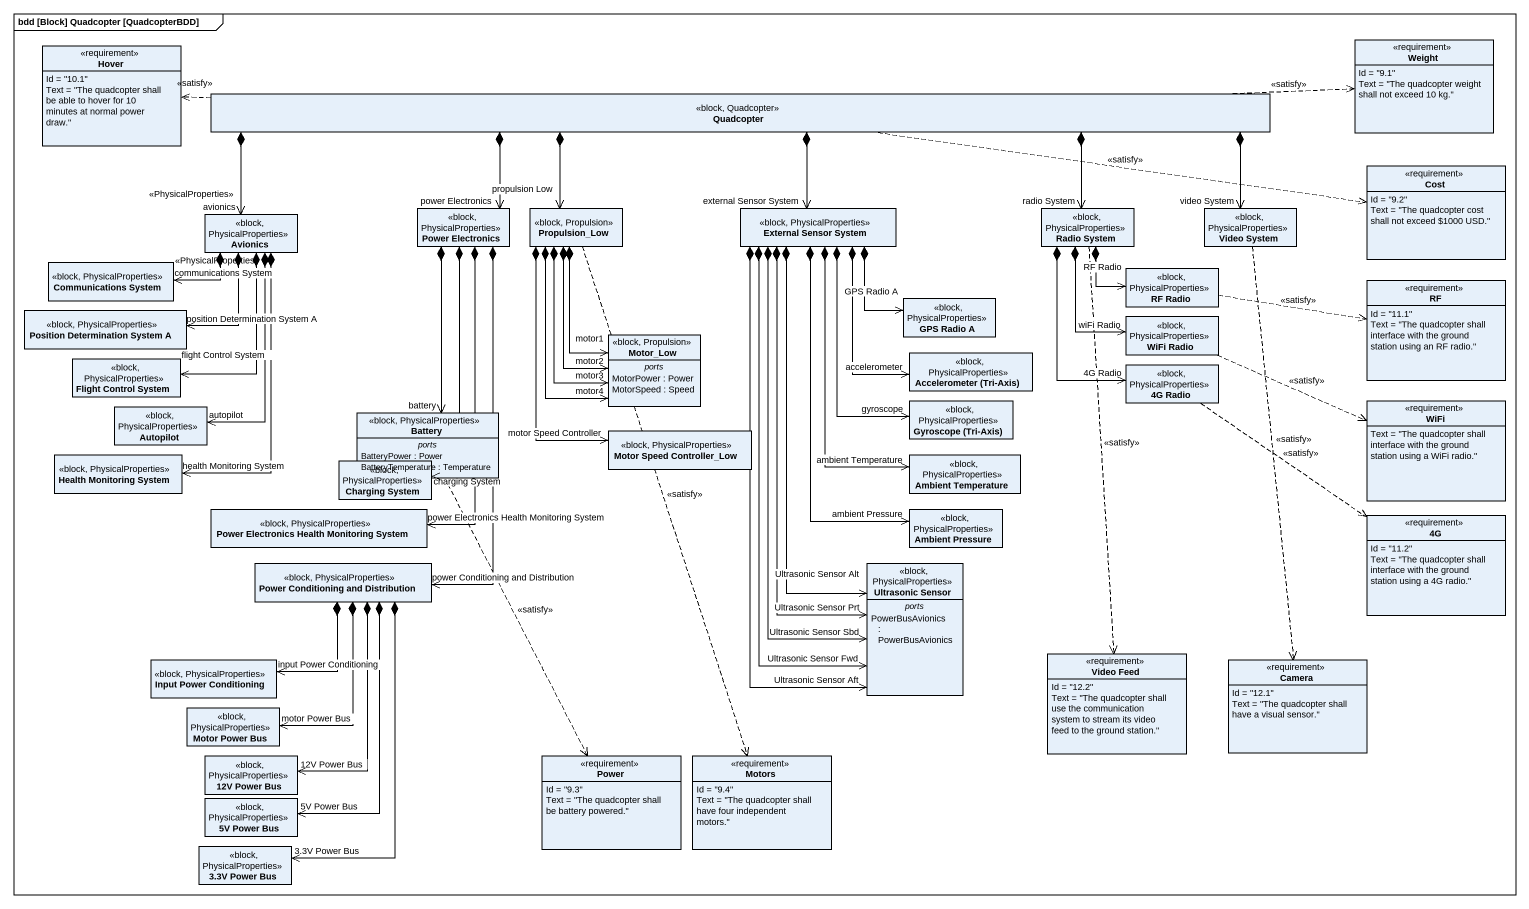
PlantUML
@startuml
mainframe bdd [Block] Quadcopter [QuadcopterBDD]
hide circle
hide empty members
class Hover <<requirement>> {
  Id = "10.1"
  Text = "The quadcopter shall be able to hover for 10 minutes at normal power draw."
}
class Weight <<requirement>> {
  Id = "9.1"
  Text = "The quadcopter weight shall not exceed 10 kg."
}
class Quadcopter <<block, Quadcopter>>
class Cost <<requirement>> {
  Id = "9.2"
  Text = "The quadcopter cost shall not exceed ~$1000 USD."
}
class "Power Electronics" as Power_Electronics <<block, PhysicalProperties>>
class Propulsion_Low <<block, Propulsion>>
class "External Sensor System" as External_Sensor_System <<block, PhysicalProperties>>
class "Radio System" as Radio_System <<block, PhysicalProperties>>
class "Video System" as Video_System <<block, PhysicalProperties>>
class Avionics <<block, PhysicalProperties>>
class "Communications System" as Communications_System <<block, PhysicalProperties>>
class "RF Radio" as RF_Radio <<block, PhysicalProperties>>
class RF <<requirement>> {
  Id = "11.1"
  Text = "The quadcopter shall interface with the ground station using an RF radio."
}
class "Position Determination System A" as Position_Determination <<block, PhysicalProperties>>
class "GPS Radio A" as GPS_Radio_A <<block, PhysicalProperties>>
class "WiFi Radio" as WiFi_Radio <<block, PhysicalProperties>>
class "Flight Control System" as Flight_Control_System <<block, PhysicalProperties>>
class Motor_Low <<block, Propulsion>> {
  -- ports --
  MotorPower : Power
  MotorSpeed : Speed
}
class "Accelerometer (Tri-Axis)" as Accelerometer_Tri_Axis <<block, PhysicalProperties>>
class "4G Radio" as c4G_Radio <<block, PhysicalProperties>>
class "Gyroscope (Tri-Axis)" as Gyroscope_Tri_Axis <<block, PhysicalProperties>>
class WiFi <<requirement>> {
  Text = "The quadcopter shall interface with the ground station using a WiFi radio."
}
class Autopilot <<block, PhysicalProperties>>
class Battery <<block, PhysicalProperties>> {
  -- ports --
  BatteryPower : Power
  BatteryTemperature : Temperature
}
class "Motor Speed Controller_Low" as Motor_Speed_Controller_Low <<block, PhysicalProperties>>
class "Health Monitoring System" as Health_Monitoring_System <<block, PhysicalProperties>>
class "Charging System" as Charging_System <<block, PhysicalProperties>>
class "Ambient Temperature" as Ambient_Temperature <<block, PhysicalProperties>>
class "Power Electronics Health Monitoring System" as Power_Electronics_Health <<block, PhysicalProperties>>
class "Ambient Pressure" as Ambient_Pressure <<block, PhysicalProperties>>
class "4G" as r4G <<requirement>> {
  Id = "11.2"
  Text = "The quadcopter shall interface with the ground station using a 4G radio."
}
class "Power Conditioning and Distribution" as Power_Conditioning_and <<block, PhysicalProperties>>
class "Ultrasonic Sensor" as Ultrasonic_Sensor <<block, PhysicalProperties>> {
  -- ports --
  PowerBusAvionics : PowerBusAvionics
}
class "Input Power Conditioning" as Input_Power_Conditioning <<block, PhysicalProperties>>
class "Video Feed" as Video_Feed <<requirement>> {
  Id = "12.2"
  Text = "The quadcopter shall use the communication system to stream its video feed to the ground station."
}
class Camera <<requirement>> {
  Id = "12.1"
  Text = "The quadcopter shall have a visual sensor."
}
class "Motor Power Bus" as Motor_Power_Bus <<block, PhysicalProperties>>
class "12V Power Bus" as c12V_Power_Bus <<block, PhysicalProperties>>
class Power <<requirement>> {
  Id = "9.3"
  Text = "The quadcopter shall be battery powered."
}
class Motors <<requirement>> {
  Id = "9.4"
  Text = "The quadcopter shall have four independent motors."
}
class "5V Power Bus" as c5V_Power_Bus <<block, PhysicalProperties>>
class "3.3V Power Bus" as c3_3V_Power_Bus <<block, PhysicalProperties>>
Quadcopter .left.> Hover : <<satisfy>>
Quadcopter .right.> Weight : <<satisfy>>
Quadcopter .right.> Cost : <<satisfy>>
Quadcopter *-left-> "power Electronics" Power_Electronics
Quadcopter *--> "propulsion Low" Propulsion_Low
Quadcopter *--> "external Sensor System" External_Sensor_System
Quadcopter *-right-> "radio System" Radio_System
Quadcopter *-right-> "video System" Video_System
Quadcopter *-left-> "avionics\n<<PhysicalProperties>>" Avionics
Power_Electronics *--> "battery" Battery
Power_Electronics *--> "charging System" Charging_System
Power_Electronics *--> "power Electronics Health Monitoring System" Power_Electronics_Health
Power_Electronics *--> "power Conditioning and Distribution" Power_Conditioning_and
Propulsion_Low *--> "motor4" Motor_Low
Propulsion_Low *--> "motor1" Motor_Low
Propulsion_Low *--> "motor2" Motor_Low
Propulsion_Low *--> "motor3" Motor_Low
Propulsion_Low *--> "motor Speed Controller" Motor_Speed_Controller_Low
Propulsion_Low ..> Motors : <<satisfy>>
External_Sensor_System *--> "GPS Radio A" GPS_Radio_A
External_Sensor_System *--> "accelerometer" Accelerometer_Tri_Axis
External_Sensor_System *--> "gyroscope" Gyroscope_Tri_Axis
External_Sensor_System *--> "ambient Temperature" Ambient_Temperature
External_Sensor_System *--> "ambient Pressure" Ambient_Pressure
External_Sensor_System *--> "Ultrasonic Sensor Alt" Ultrasonic_Sensor
External_Sensor_System *--> "Ultrasonic Sensor Prt" Ultrasonic_Sensor
External_Sensor_System *--> "Ultrasonic Sensor Sbd" Ultrasonic_Sensor
External_Sensor_System *--> "Ultrasonic Sensor Fwd" Ultrasonic_Sensor
External_Sensor_System *--> "Ultrasonic Sensor Aft" Ultrasonic_Sensor
Radio_System *--> "RF Radio" RF_Radio
Radio_System *--> "wiFi Radio" WiFi_Radio
Radio_System *--> "4G Radio" c4G_Radio
Radio_System ..> Video_Feed : <<satisfy>>
Video_System ..> Camera : <<satisfy>>
Avionics *-left-> "communications System\n<<PhysicalProperties>>" Communications_System
Avionics *--> "position Determination System A" Position_Determination
Avionics *--> "flight Control System" Flight_Control_System
Avionics *--> "autopilot" Autopilot
Avionics *--> "health Monitoring System" Health_Monitoring_System
RF_Radio .right.> RF : <<satisfy>>
WiFi_Radio .right.> WiFi : <<satisfy>>
c4G_Radio ..> r4G : <<satisfy>>
Battery ..> Power : <<satisfy>>
Power_Conditioning_and *--> "input Power Conditioning" Input_Power_Conditioning
Power_Conditioning_and *--> "motor Power Bus" Motor_Power_Bus
Power_Conditioning_and *--> "12V Power Bus" c12V_Power_Bus
Power_Conditioning_and *--> "5V Power Bus" c5V_Power_Bus
Power_Conditioning_and *--> "3.3V Power Bus" c3_3V_Power_Bus
@enduml
